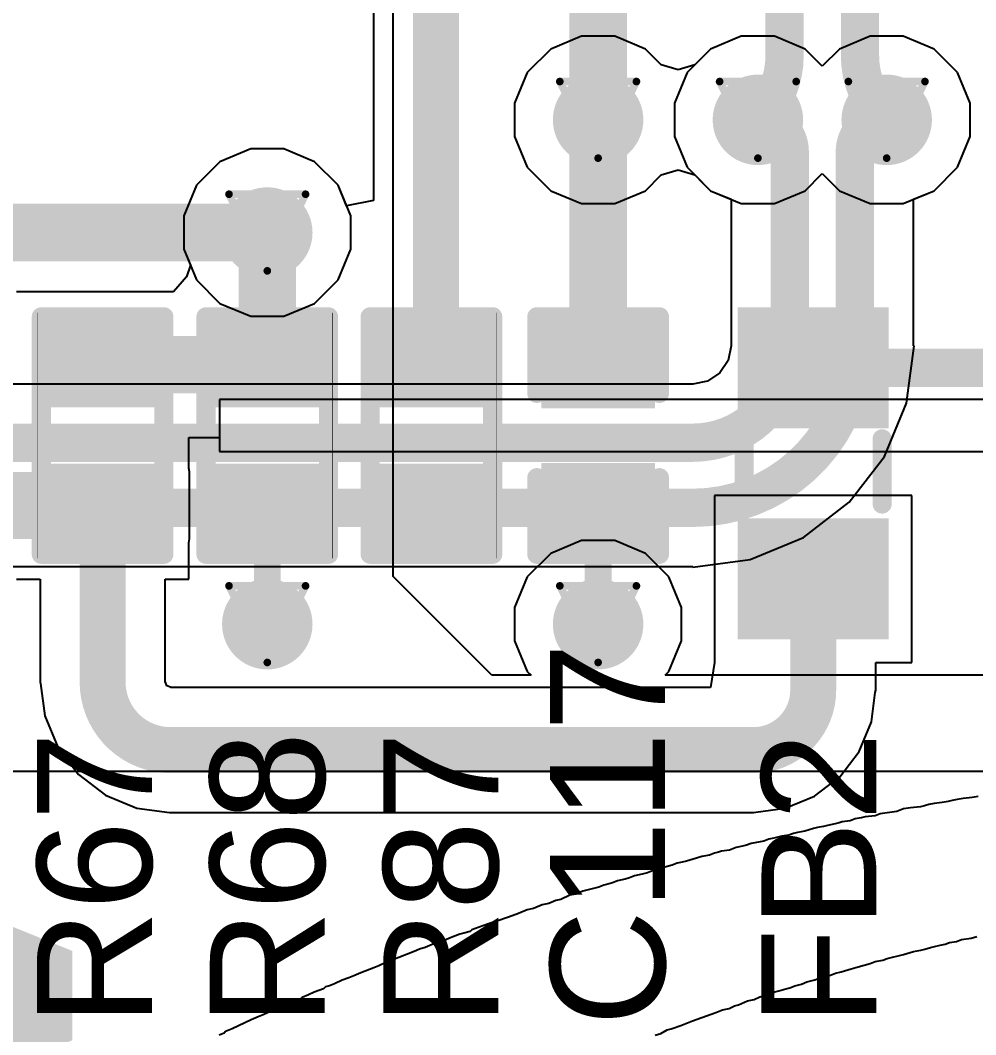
# Model space of a CAD drawing. Header units: inches. Extents: x 0 to 5359, y 0 to 5098.
# Drawn here: x 64.91 to 71.25, y 28.6 to 35.33 of the extents above; entities that cross this region are included whole.
import ezdxf

# ---------------------------------------------------------------- set-up
doc = ezdxf.new("R2010")
doc.units = ezdxf.units.IN
for name, color, linetype in [('Bottom Layer', 5, 'Continuous'), ('Bottom Overlay', 54, 'Continuous'), ('Drill Drawing', 1, 'Continuous'), ('Layer 1', 16, 'Continuous'), ('Layer 2', 76, 'Continuous'), ('Top Layer', 1, 'Continuous'), ('Top Overlay', 2, 'Continuous'), ('Top Paste', 8, 'Continuous'), ('Top Solder', 216, 'Continuous'), ('Via Holes', 16, 'Continuous')]:
    doc.layers.add(name, color=color, linetype=linetype)
doc.styles.add('Arial', font='', dxfattribs={"height": 0.2})
doc.styles.add('Arial Black_Bold', font='', dxfattribs={"height": 0.2})
doc.styles.get('Arial').set_extended_font_data('Arial')
doc.styles.get('Arial Black_Bold').set_extended_font_data('Arial Black', bold=True)

# ---------------------------------------------------------------- blocks, each defined once
blk = doc.blocks.new('R___0402_112')
at = {"layer": 'Top Layer'}
for points in [[(-0.6985, -0.3175), (-0.6985, 0.3175), (-0.2413, 0.3175), (-0.2413, -0.3175)], [(0.2413, -0.3175), (0.2413, 0.3175), (0.6985, 0.3175), (0.6985, -0.3175)]]:
    blk.add_hatch(color=1, dxfattribs=at).paths.add_polyline_path(points)
at = {"layer": 'Top Paste'}
for points in [[(-0.6985, -0.3175), (-0.6985, 0.3175), (-0.2413, 0.3175), (-0.2413, -0.3175)], [(0.2413, -0.3175), (0.2413, 0.3175), (0.6985, 0.3175), (0.6985, -0.3175)]]:
    blk.add_hatch(color=8, dxfattribs=at).paths.add_polyline_path(points)
at = {"layer": 'Top Solder'}
for points in [[(-0.7535, -0.3725), (-0.7535, 0.3725), (-0.1863, 0.3725), (-0.1863, -0.3725)], [(0.1863, -0.3725), (0.1863, 0.3725), (0.7535, 0.3725), (0.7535, -0.3725)]]:
    blk.add_hatch(color=216, dxfattribs=at).paths.add_polyline_path(points)
at = {"layer": 'Top Overlay'}
for points in [[(-0.7874, 0.4064, 0.127, 0.127, 0), (-0.7874, -0.4064, 0.127, 0.127, 0)], [(-0.7874, 0.4064, 0.127, 0.127, 0), (0.7874, 0.4064, 0.127, 0.127, 0)], [(0.7874, 0.4064, 0.127, 0.127, 0), (0.7874, -0.4064, 0.127, 0.127, 0)], [(0.7874, -0.4064, 0.127, 0.127, 0), (-0.7874, -0.4064, 0.127, 0.127, 0)], [(-0.8128, -0.4318, 0.00323, 0.00323, 0), (0.8128, -0.4318, 0.00323, 0.00323, 0)]]:
    blk.add_lwpolyline(points, format="xyseb", dxfattribs=at)
for points in [[(-0.8191, 0.4064, 0.0635, 0.0635, 1), (-0.7556, 0.4064, 0.0635, 0.0635, 1)], [(-0.8191, 0.4064, 0.0635, 0.0635, 1), (-0.7556, 0.4064, 0.0635, 0.0635, 1)], [(0.7556, 0.4064, 0.0635, 0.0635, 1), (0.8191, 0.4064, 0.0635, 0.0635, 1)], [(0.7556, 0.4064, 0.0635, 0.0635, 1), (0.8191, 0.4064, 0.0635, 0.0635, 1)], [(-0.8192, -0.4064, 0.0635, 0.0635, 1), (-0.7557, -0.4064, 0.0635, 0.0635, 1)], [(-0.8192, -0.4064, 0.0635, 0.0635, 1), (-0.7557, -0.4064, 0.0635, 0.0635, 1)], [(0.7557, -0.4064, 0.0635, 0.0635, 1), (0.8192, -0.4064, 0.0635, 0.0635, 1)], [(0.7557, -0.4064, 0.0635, 0.0635, 1), (0.8192, -0.4064, 0.0635, 0.0635, 1)], [(-0.8136, -0.4318, 0.00161, 0.00161, 1), (-0.812, -0.4318, 0.00161, 0.00161, 1)], [(0.812, -0.4318, 0.00161, 0.00161, 1), (0.8136, -0.4318, 0.00161, 0.00161, 1)]]:
    blk.add_lwpolyline(points, format="xyseb", close=True, dxfattribs=at)
blk = doc.blocks.new('R___0402_131')
at = {"layer": 'Top Layer'}
for points in [[(-0.6985, -0.3175), (-0.6985, 0.3175), (-0.2413, 0.3175), (-0.2413, -0.3175)], [(0.2413, -0.3175), (0.2413, 0.3175), (0.6985, 0.3175), (0.6985, -0.3175)]]:
    blk.add_hatch(color=1, dxfattribs=at).paths.add_polyline_path(points)
at = {"layer": 'Top Paste'}
for points in [[(-0.6985, -0.3175), (-0.6985, 0.3175), (-0.2413, 0.3175), (-0.2413, -0.3175)], [(0.2413, -0.3175), (0.2413, 0.3175), (0.6985, 0.3175), (0.6985, -0.3175)]]:
    blk.add_hatch(color=8, dxfattribs=at).paths.add_polyline_path(points)
at = {"layer": 'Top Solder'}
for points in [[(-0.7535, -0.3725), (-0.7535, 0.3725), (-0.1863, 0.3725), (-0.1863, -0.3725)], [(0.1863, -0.3725), (0.1863, 0.3725), (0.7535, 0.3725), (0.7535, -0.3725)]]:
    blk.add_hatch(color=216, dxfattribs=at).paths.add_polyline_path(points)
at = {"layer": 'Top Overlay'}
for points in [[(-0.7874, 0.4064, 0.127, 0.127, 0), (-0.7874, -0.4064, 0.127, 0.127, 0)], [(-0.7874, 0.4064, 0.127, 0.127, 0), (0.7874, 0.4064, 0.127, 0.127, 0)], [(0.7874, 0.4064, 0.127, 0.127, 0), (0.7874, -0.4064, 0.127, 0.127, 0)], [(-0.7874, -0.4064, 0.127, 0.127, 0), (0.7874, -0.4064, 0.127, 0.127, 0)], [(-0.8128, -0.4318, 0.00323, 0.00323, 0), (0.8128, -0.4318, 0.00323, 0.00323, 0)]]:
    blk.add_lwpolyline(points, format="xyseb", dxfattribs=at)
for points in [[(-0.8191, 0.4064, 0.0635, 0.0635, 1), (-0.7556, 0.4064, 0.0635, 0.0635, 1)], [(-0.8191, 0.4064, 0.0635, 0.0635, 1), (-0.7556, 0.4064, 0.0635, 0.0635, 1)], [(0.7556, 0.4064, 0.0635, 0.0635, 1), (0.8191, 0.4064, 0.0635, 0.0635, 1)], [(0.7556, 0.4064, 0.0635, 0.0635, 1), (0.8191, 0.4064, 0.0635, 0.0635, 1)], [(-0.8191, -0.4064, 0.0635, 0.0635, 1), (-0.7556, -0.4064, 0.0635, 0.0635, 1)], [(-0.8191, -0.4064, 0.0635, 0.0635, 1), (-0.7556, -0.4064, 0.0635, 0.0635, 1)], [(0.7557, -0.4064, 0.0635, 0.0635, 1), (0.8192, -0.4064, 0.0635, 0.0635, 1)], [(0.7557, -0.4064, 0.0635, 0.0635, 1), (0.8192, -0.4064, 0.0635, 0.0635, 1)], [(-0.8136, -0.4318, 0.00161, 0.00161, 1), (-0.812, -0.4318, 0.00161, 0.00161, 1)], [(0.812, -0.4318, 0.00161, 0.00161, 1), (0.8136, -0.4318, 0.00161, 0.00161, 1)]]:
    blk.add_lwpolyline(points, format="xyseb", close=True, dxfattribs=at)
blk = doc.blocks.new('R___0402_132')
at = {"layer": 'Top Layer'}
for points in [[(-0.6985, -0.3175), (-0.6985, 0.3175), (-0.2413, 0.3175), (-0.2413, -0.3175)], [(0.2413, -0.3175), (0.2413, 0.3175), (0.6985, 0.3175), (0.6985, -0.3175)]]:
    blk.add_hatch(color=1, dxfattribs=at).paths.add_polyline_path(points)
at = {"layer": 'Top Paste'}
for points in [[(-0.6985, -0.3175), (-0.6985, 0.3175), (-0.2413, 0.3175), (-0.2413, -0.3175)], [(0.2413, -0.3175), (0.2413, 0.3175), (0.6985, 0.3175), (0.6985, -0.3175)]]:
    blk.add_hatch(color=8, dxfattribs=at).paths.add_polyline_path(points)
at = {"layer": 'Top Solder'}
for points in [[(-0.7535, -0.3725), (-0.7535, 0.3725), (-0.1863, 0.3725), (-0.1863, -0.3725)], [(0.1863, -0.3725), (0.1863, 0.3725), (0.7535, 0.3725), (0.7535, -0.3725)]]:
    blk.add_hatch(color=216, dxfattribs=at).paths.add_polyline_path(points)
at = {"layer": 'Top Overlay'}
for points in [[(-0.7874, -0.4064, 0.127, 0.127, 0), (-0.7874, 0.4064, 0.127, 0.127, 0)], [(0.7874, 0.4064, 0.127, 0.127, 0), (-0.7874, 0.4064, 0.127, 0.127, 0)], [(0.7874, -0.4064, 0.127, 0.127, 0), (0.7874, 0.4064, 0.127, 0.127, 0)], [(0.7874, -0.4064, 0.127, 0.127, 0), (-0.7874, -0.4064, 0.127, 0.127, 0)], [(0.8128, -0.4318, 0.00323, 0.00323, 0), (-0.8128, -0.4318, 0.00323, 0.00323, 0)]]:
    blk.add_lwpolyline(points, format="xyseb", dxfattribs=at)
for points in [[(-0.8191, 0.4064, 0.0635, 0.0635, 1), (-0.7556, 0.4064, 0.0635, 0.0635, 1)], [(-0.8191, 0.4064, 0.0635, 0.0635, 1), (-0.7556, 0.4064, 0.0635, 0.0635, 1)], [(0.7556, 0.4064, 0.0635, 0.0635, 1), (0.8191, 0.4064, 0.0635, 0.0635, 1)], [(0.7556, 0.4064, 0.0635, 0.0635, 1), (0.8191, 0.4064, 0.0635, 0.0635, 1)], [(-0.8191, -0.4064, 0.0635, 0.0635, 1), (-0.7556, -0.4064, 0.0635, 0.0635, 1)], [(-0.8191, -0.4064, 0.0635, 0.0635, 1), (-0.7556, -0.4064, 0.0635, 0.0635, 1)], [(0.7556, -0.4064, 0.0635, 0.0635, 1), (0.8191, -0.4064, 0.0635, 0.0635, 1)], [(0.7556, -0.4064, 0.0635, 0.0635, 1), (0.8191, -0.4064, 0.0635, 0.0635, 1)], [(-0.8136, -0.4318, 0.00161, 0.00161, 1), (-0.812, -0.4318, 0.00161, 0.00161, 1)], [(0.812, -0.4318, 0.00161, 0.00161, 1), (0.8136, -0.4318, 0.00161, 0.00161, 1)]]:
    blk.add_lwpolyline(points, format="xyseb", close=True, dxfattribs=at)
blk = doc.blocks.new('IND_0603__1608_M_______230')
at = {"layer": 'Top Layer'}
for points in [[(-1, 0.4), (-0.4, 0.4), (-0.4, -0.4), (-1, -0.4)], [(0.4, 0.4), (1, 0.4), (1, -0.4), (0.4, -0.4)]]:
    blk.add_hatch(color=1, dxfattribs=at).paths.add_polyline_path(points)
at = {"layer": 'Top Paste'}
for points in [[(-1, 0.4), (-0.4, 0.4), (-0.4, -0.4), (-1, -0.4)], [(0.4, 0.4), (1, 0.4), (1, -0.4), (0.4, -0.4)]]:
    blk.add_hatch(color=8, dxfattribs=at).paths.add_polyline_path(points)
at = {"layer": 'Top Solder'}
for points in [[(-1.1016, 0.5016), (-0.2984, 0.5016), (-0.2984, -0.5016), (-1.1016, -0.5016)], [(0.2984, 0.5016), (1.1016, 0.5016), (1.1016, -0.5016), (0.2984, -0.5016)]]:
    blk.add_hatch(color=216, dxfattribs=at).paths.add_polyline_path(points)
at = {"layer": 'Top Overlay'}
for points in [[(0.2286, 0.4572, 0.127, 0.127, 0), (-0.2032, 0.4572, 0.127, 0.127, 0)], [(0.2286, -0.4572, 0.127, 0.127, 0), (-0.2032, -0.4572, 0.127, 0.127, 0)]]:
    blk.add_lwpolyline(points, format="xyseb", dxfattribs=at)
for points in [[(-0.235, 0.4572, 0.0635, 0.0635, 1), (-0.1715, 0.4572, 0.0635, 0.0635, 1)], [(0.1968, 0.4572, 0.0635, 0.0635, 1), (0.2603, 0.4572, 0.0635, 0.0635, 1)], [(-0.235, -0.4572, 0.0635, 0.0635, 1), (-0.1715, -0.4572, 0.0635, 0.0635, 1)], [(0.1968, -0.4572, 0.0635, 0.0635, 1), (0.2603, -0.4572, 0.0635, 0.0635, 1)]]:
    blk.add_lwpolyline(points, format="xyseb", close=True, dxfattribs=at)
blk = doc.blocks.new('C___0402_273')
at = {"layer": 'Top Layer'}
for points in [[(-0.6985, -0.3175), (-0.6985, 0.3175), (-0.2413, 0.3175), (-0.2413, -0.3175)], [(0.2413, -0.3175), (0.2413, 0.3175), (0.6985, 0.3175), (0.6985, -0.3175)]]:
    blk.add_hatch(color=1, dxfattribs=at).paths.add_polyline_path(points)
at = {"layer": 'Top Paste'}
for points in [[(-0.6985, -0.3175), (-0.6985, 0.3175), (-0.2413, 0.3175), (-0.2413, -0.3175)], [(0.2413, -0.3175), (0.2413, 0.3175), (0.6985, 0.3175), (0.6985, -0.3175)]]:
    blk.add_hatch(color=8, dxfattribs=at).paths.add_polyline_path(points)
at = {"layer": 'Top Solder'}
for points in [[(-0.7585, -0.3775), (-0.7585, 0.3775), (-0.1813, 0.3775), (-0.1813, -0.3775)], [(0.1813, -0.3775), (0.1813, 0.3775), (0.7585, 0.3775), (0.7585, -0.3775)]]:
    blk.add_hatch(color=216, dxfattribs=at).paths.add_polyline_path(points)
at = {"layer": 'Top Overlay'}
for points in [[(-0.7874, 0.4064, 0.127, 0.127, 0), (-0.2794, 0.4064, 0.127, 0.127, 0)], [(-0.7874, 0.4064, 0.127, 0.127, 0), (-0.7874, -0.4064, 0.127, 0.127, 0)], [(0.2794, 0.4064, 0.127, 0.127, 0), (0.7874, 0.4064, 0.127, 0.127, 0)], [(0.7874, 0.4064, 0.127, 0.127, 0), (0.7874, -0.4064, 0.127, 0.127, 0)], [(-0.2794, -0.4064, 0.127, 0.127, 0), (-0.7874, -0.4064, 0.127, 0.127, 0)], [(0.7874, -0.4064, 0.127, 0.127, 0), (0.2794, -0.4064, 0.127, 0.127, 0)]]:
    blk.add_lwpolyline(points, format="xyseb", dxfattribs=at)
for points in [[(-0.8192, 0.4064, 0.0635, 0.0635, 1), (-0.7557, 0.4064, 0.0635, 0.0635, 1)], [(-0.8192, 0.4064, 0.0635, 0.0635, 1), (-0.7557, 0.4064, 0.0635, 0.0635, 1)], [(-0.3112, 0.4064, 0.0635, 0.0635, 1), (-0.2477, 0.4064, 0.0635, 0.0635, 1)], [(0.2477, 0.4064, 0.0635, 0.0635, 1), (0.3111, 0.4064, 0.0635, 0.0635, 1)], [(0.7556, 0.4064, 0.0635, 0.0635, 1), (0.8191, 0.4064, 0.0635, 0.0635, 1)], [(0.7556, 0.4064, 0.0635, 0.0635, 1), (0.8191, 0.4064, 0.0635, 0.0635, 1)], [(-0.8192, -0.4064, 0.0635, 0.0635, 1), (-0.7557, -0.4064, 0.0635, 0.0635, 1)], [(-0.8192, -0.4064, 0.0635, 0.0635, 1), (-0.7557, -0.4064, 0.0635, 0.0635, 1)], [(-0.3112, -0.4064, 0.0635, 0.0635, 1), (-0.2477, -0.4064, 0.0635, 0.0635, 1)], [(0.2476, -0.4064, 0.0635, 0.0635, 1), (0.3111, -0.4064, 0.0635, 0.0635, 1)], [(0.7556, -0.4064, 0.0635, 0.0635, 1), (0.8191, -0.4064, 0.0635, 0.0635, 1)], [(0.7556, -0.4064, 0.0635, 0.0635, 1), (0.8191, -0.4064, 0.0635, 0.0635, 1)]]:
    blk.add_lwpolyline(points, format="xyseb", close=True, dxfattribs=at)

msp = doc.modelspace()

# ---------------------------------------------------------------- hatches: boundary and pattern name
at = {"layer": 'Bottom Layer'}
h = msp.add_hatch(color=5, dxfattribs=at)
edge = h.paths.add_edge_path()
edge.add_arc((68.7455, 34.671), 0.3, 0, 360)
h = msp.add_hatch(color=5, dxfattribs=at)
edge = h.paths.add_edge_path()
edge.add_arc((69.8051, 34.671), 0.3, 0, 360)
h = msp.add_hatch(color=5, dxfattribs=at)
edge = h.paths.add_edge_path()
edge.add_arc((70.6591, 34.671), 0.3, 0, 360)
h = msp.add_hatch(color=5, dxfattribs=at)
edge = h.paths.add_edge_path()
edge.add_arc((66.5515, 33.9237), 0.3, 0, 360)
h = msp.add_hatch(color=5, dxfattribs=at)
edge = h.paths.add_edge_path()
edge.add_arc((66.5515, 31.3268), 0.3, 0, 360)
h = msp.add_hatch(color=5, dxfattribs=at)
edge = h.paths.add_edge_path()
edge.add_arc((68.7455, 31.3268), 0.3, 0, 360)
at = {"layer": 'Layer 1'}
h = msp.add_hatch(color=16, dxfattribs=at)
edge = h.paths.add_edge_path()
edge.add_arc((68.7455, 34.671), 0.3, 0, 360)
h = msp.add_hatch(color=16, dxfattribs=at)
edge = h.paths.add_edge_path()
edge.add_arc((69.8051, 34.671), 0.3, 0, 360)
h = msp.add_hatch(color=16, dxfattribs=at)
edge = h.paths.add_edge_path()
edge.add_arc((70.6591, 34.671), 0.3, 0, 360)
h = msp.add_hatch(color=16, dxfattribs=at)
edge = h.paths.add_edge_path()
edge.add_arc((66.5515, 33.9237), 0.3, 0, 360)
h = msp.add_hatch(color=16, dxfattribs=at)
edge = h.paths.add_edge_path()
edge.add_arc((66.5515, 31.3268), 0.3, 0, 360)
h = msp.add_hatch(color=16, dxfattribs=at)
edge = h.paths.add_edge_path()
edge.add_arc((68.7455, 31.3268), 0.3, 0, 360)
at = {"layer": 'Layer 2'}
h = msp.add_hatch(color=76, dxfattribs=at)
edge = h.paths.add_edge_path()
edge.add_arc((68.7455, 34.671), 0.3, 0, 360)
h = msp.add_hatch(color=76, dxfattribs=at)
edge = h.paths.add_edge_path()
edge.add_arc((69.8051, 34.671), 0.3, 0, 360)
h = msp.add_hatch(color=76, dxfattribs=at)
edge = h.paths.add_edge_path()
edge.add_arc((70.6591, 34.671), 0.3, 0, 360)
h = msp.add_hatch(color=76, dxfattribs=at)
edge = h.paths.add_edge_path()
edge.add_arc((66.5515, 33.9237), 0.3, 0, 360)
h = msp.add_hatch(color=76, dxfattribs=at)
edge = h.paths.add_edge_path()
edge.add_arc((66.5515, 31.3268), 0.3, 0, 360)
h = msp.add_hatch(color=76, dxfattribs=at)
edge = h.paths.add_edge_path()
edge.add_arc((68.7455, 31.3268), 0.3, 0, 360)
at = {"layer": 'Top Layer'}
h = msp.add_hatch(color=1, dxfattribs=at)
edge = h.paths.add_edge_path()
edge.add_arc((68.7455, 34.671), 0.3, 0, 360)
h = msp.add_hatch(color=1, dxfattribs=at)
edge = h.paths.add_edge_path()
edge.add_arc((69.8051, 34.671), 0.3, 0, 360)
h = msp.add_hatch(color=1, dxfattribs=at)
edge = h.paths.add_edge_path()
edge.add_arc((70.6591, 34.671), 0.3, 0, 360)
h = msp.add_hatch(color=1, dxfattribs=at)
edge = h.paths.add_edge_path()
edge.add_arc((66.5515, 33.9237), 0.3, 0, 360)
msp.add_hatch(color=1, dxfattribs=at).paths.add_polyline_path([(61.5188, 31.8917), (65.777, 31.8917), (65.777, 32.3362), (61.5188, 32.3362)])
h = msp.add_hatch(color=1, dxfattribs=at)
edge = h.paths.add_edge_path()
edge.add_arc((66.5515, 31.3268), 0.3, 0, 360)
h = msp.add_hatch(color=1, dxfattribs=at)
edge = h.paths.add_edge_path()
edge.add_arc((68.7455, 31.3268), 0.3, 0, 360)
at = {"layer": 'Via Holes'}
h = msp.add_hatch(color=7, dxfattribs=at)
edge = h.paths.add_edge_path()
edge.add_arc((68.7455, 34.671), 0.15, 0, 360)
h = msp.add_hatch(color=7, dxfattribs=at)
edge = h.paths.add_edge_path()
edge.add_arc((69.8051, 34.671), 0.15, 0, 360)
h = msp.add_hatch(color=7, dxfattribs=at)
edge = h.paths.add_edge_path()
edge.add_arc((70.6591, 34.671), 0.15, 0, 360)
h = msp.add_hatch(color=7, dxfattribs=at)
edge = h.paths.add_edge_path()
edge.add_arc((66.5515, 33.9237), 0.15, 0, 360)
h = msp.add_hatch(color=7, dxfattribs=at)
edge = h.paths.add_edge_path()
edge.add_arc((66.5515, 31.3268), 0.15, 0, 360)
h = msp.add_hatch(color=7, dxfattribs=at)
edge = h.paths.add_edge_path()
edge.add_arc((68.7455, 31.3268), 0.15, 0, 360)

# ---------------------------------------------------------------- linework, layer by layer
at = {"layer": 'Bottom Layer'}
for p, q in [((68.6353, 35.225), (68.4317, 35.1407)), ((68.8557, 35.225), (68.6353, 35.225)), ((69.0593, 35.1407), (68.8557, 35.225)), ((69.6949, 35.225), (69.4913, 35.1407)), ((69.9153, 35.225), (69.6949, 35.225)), ((70.1189, 35.1407), (69.9153, 35.225)), ((70.5489, 35.225), (70.3453, 35.1407)), ((70.7693, 35.225), (70.5489, 35.225)), ((70.9729, 35.1407), (70.7693, 35.225)), ((68.4317, 35.1407), (68.2759, 34.9848)), ((69.1642, 35.0358), (69.0593, 35.1407)), ((69.4913, 35.1407), (69.3865, 35.0358)), ((70.2321, 35.0275), (70.1189, 35.1407)), ((70.3453, 35.1407), (70.2321, 35.0275)), ((71.1288, 34.9848), (70.9729, 35.1407)), ((68.2759, 34.9848), (68.1915, 34.7812)), ((69.2753, 35.0027), (69.1642, 35.0358)), ((69.3865, 35.0358), (69.2753, 35.0027)), ((71.2131, 34.7812), (71.1288, 34.9848)), ((68.1915, 34.7812), (68.1915, 34.5608)), ((71.2131, 34.5608), (71.2131, 34.7812)), ((68.1915, 34.5608), (68.2759, 34.3572)), ((71.1288, 34.3572), (71.2131, 34.5608)), ((66.4413, 34.4777), (66.2377, 34.3934)), ((66.6617, 34.4777), (66.4413, 34.4777)), ((66.8653, 34.3934), (66.6617, 34.4777)), ((66.2377, 34.3934), (66.0819, 34.2375)), ((67.0212, 34.2375), (66.8653, 34.3934)), ((68.2759, 34.3572), (68.4317, 34.2013)), ((69.0593, 34.2013), (69.1642, 34.3062)), ((69.1642, 34.3062), (69.2753, 34.3393)), ((69.2753, 34.3393), (69.3865, 34.3062)), ((69.3865, 34.3062), (69.4913, 34.2013)), ((70.9729, 34.2013), (71.1288, 34.3572)), ((66.0819, 34.2375), (65.9975, 34.0339)), ((67.1055, 34.0339), (67.0212, 34.2375)), ((68.4317, 34.2013), (68.6353, 34.117)), ((68.8557, 34.117), (69.0593, 34.2013)), ((69.4913, 34.2013), (69.6278, 34.1448)), ((70.8365, 34.1448), (70.9729, 34.2013)), ((68.6353, 34.117), (68.8557, 34.117)), ((69.6278, 34.1448), (69.6278, 33.1734)), ((70.8365, 33.1734), (70.8365, 34.1448)), ((65.9975, 34.0339), (65.9975, 33.8135)), ((67.1055, 33.8135), (67.1055, 34.0339)), ((65.9975, 33.8135), (66.0819, 33.6099)), ((67.0212, 33.6099), (67.1055, 33.8135)), ((66.0819, 33.6099), (66.2377, 33.454)), ((66.8653, 33.454), (67.0212, 33.6099)), ((66.2377, 33.454), (66.4413, 33.3697)), ((66.6617, 33.3697), (66.8653, 33.454)), ((66.4413, 33.3697), (66.6617, 33.3697)), ((69.6274, 33.1734), (69.608, 33.076)), ((69.6278, 33.1734), (69.6274, 33.1734)), ((70.7915, 32.7933), (70.8416, 33.1734)), ((70.8416, 33.1734), (70.8365, 33.1734)), ((69.608, 33.076), (69.5529, 32.9934)), ((69.5529, 32.9934), (69.4703, 32.9382)), ((69.3728, 32.9185), (61.3052, 32.9185)), ((69.4703, 32.9382), (69.3728, 32.9188)), ((69.3728, 32.9188), (69.3728, 32.9185)), ((70.6448, 32.439), (70.7915, 32.7933)), ((70.4114, 32.1348), (70.6448, 32.439)), ((70.1072, 31.9014), (70.4114, 32.1348)), ((69.753, 31.7547), (70.1072, 31.9014)), ((69.3728, 31.7046), (69.753, 31.7547)), ((61.3052, 31.7097), (69.3728, 31.7097)), ((69.3728, 31.7097), (69.3728, 31.7046))]:
    msp.add_line(p, q, dxfattribs=at)
for points in [[(69.8051, 34.671, 0.254, 0.254, -0.414214), (70.0162, 34.4599, 0.254, 0.254, 0)], [(70.448, 34.4599, 0.254, 0.254, -0.414214), (70.6591, 34.671, 0.254, 0.254, 0)], [(70.0162, 33.1734, 0.254, 0.254, 0), (70.0162, 34.4599, 0.254, 0.254, 0)], [(70.448, 33.1734, 0.254, 0.254, 0), (70.448, 34.4599, 0.254, 0.254, 0)], [(70.448, 33.1734, 0.254, 0.254, -0.414214), (69.3728, 32.0982, 0.254, 0.254, 0)], [(70.0162, 33.1734, 0.254, 0.254, -0.414214), (69.3728, 32.53, 0.254, 0.254, 0)], [(61.9397, 32.53, 0.254, 0.254, 0), (66.1566, 32.53, 0.254, 0.254, 0)], [(66.1566, 32.53, 0.254, 0.254, 0), (69.3728, 32.53, 0.254, 0.254, 0)], [(61.3052, 32.0982, 0.254, 0.254, 0), (69.3728, 32.0982, 0.254, 0.254, 0)]]:
    msp.add_lwpolyline(points, format="xyseb", dxfattribs=at)
for points in [[(69.7416, 34.671, 0.127, 0.127, 1), (69.8686, 34.671, 0.127, 0.127, 1)], [(70.5956, 34.671, 0.127, 0.127, 1), (70.7226, 34.671, 0.127, 0.127, 1)], [(69.9527, 34.4599, 0.127, 0.127, 1), (70.0797, 34.4599, 0.127, 0.127, 1)], [(69.9527, 34.4599, 0.127, 0.127, 1), (70.0797, 34.4599, 0.127, 0.127, 1)], [(70.3845, 34.4599, 0.127, 0.127, 1), (70.5115, 34.4599, 0.127, 0.127, 1)], [(70.3845, 34.4599, 0.127, 0.127, 1), (70.5115, 34.4599, 0.127, 0.127, 1)], [(69.9527, 33.1734, 0.127, 0.127, 1), (70.0797, 33.1734, 0.127, 0.127, 1)], [(69.9527, 33.1734, 0.127, 0.127, 1), (70.0797, 33.1734, 0.127, 0.127, 1)], [(70.3845, 33.1734, 0.127, 0.127, 1), (70.5115, 33.1734, 0.127, 0.127, 1)], [(70.3845, 33.1734, 0.127, 0.127, 1), (70.5115, 33.1734, 0.127, 0.127, 1)], [(66.0931, 32.53, 0.127, 0.127, 1), (66.2201, 32.53, 0.127, 0.127, 1)], [(66.0931, 32.53, 0.127, 0.127, 1), (66.2201, 32.53, 0.127, 0.127, 1)], [(69.3093, 32.53, 0.127, 0.127, 1), (69.4363, 32.53, 0.127, 0.127, 1)], [(69.3093, 32.53, 0.127, 0.127, 1), (69.4363, 32.53, 0.127, 0.127, 1)], [(69.3093, 32.0982, 0.127, 0.127, 1), (69.4363, 32.0982, 0.127, 0.127, 1)], [(69.3093, 32.0982, 0.127, 0.127, 1), (69.4363, 32.0982, 0.127, 0.127, 1)]]:
    msp.add_lwpolyline(points, format="xyseb", close=True, dxfattribs=at)
at = {"layer": 'Bottom Overlay'}
for p, q in [((70.9731, 30.1385), (70.9397, 30.1318)), ((71.0264, 30.1452), (70.9731, 30.1385)), ((71.0664, 30.1518), (71.0264, 30.1452)), ((71.093, 30.1585), (71.0664, 30.1518)), ((71.1263, 30.1652), (71.093, 30.1585)), ((71.1663, 30.1718), (71.1263, 30.1652)), ((71.2263, 30.1785), (71.1663, 30.1718)), ((71.2663, 30.1851), (71.2263, 30.1785)), ((70.6166, 30.0685), (70.5832, 30.0552)), ((70.7265, 30.0852), (70.6166, 30.0685)), ((70.7698, 30.1019), (70.7265, 30.0852)), ((70.8165, 30.1085), (70.7698, 30.1019)), ((70.8831, 30.1152), (70.8165, 30.1085)), ((70.9098, 30.1218), (70.8831, 30.1152)), ((70.9397, 30.1318), (70.9098, 30.1218)), ((70.3167, 30.0019), (70.2667, 29.9919)), ((70.3434, 30.0086), (70.3167, 30.0019)), ((70.3633, 30.0152), (70.3434, 30.0086)), ((70.4167, 30.0219), (70.3633, 30.0152)), ((70.45, 30.0352), (70.4167, 30.0219)), ((70.49, 30.0419), (70.45, 30.0352)), ((70.5166, 30.0485), (70.49, 30.0419)), ((70.5832, 30.0552), (70.5166, 30.0485)), ((70.0402, 29.9386), (70.0102, 29.9286)), ((70.0668, 29.9453), (70.0402, 29.9386)), ((70.1168, 29.9553), (70.0668, 29.9453)), ((70.1734, 29.9719), (70.1168, 29.9553)), ((70.2001, 29.9786), (70.1734, 29.9719)), ((70.2401, 29.9852), (70.2001, 29.9786)), ((70.2667, 29.9919), (70.2401, 29.9852)), ((69.7603, 29.872), (69.7303, 29.862)), ((69.8436, 29.8886), (69.7603, 29.872)), ((69.8769, 29.9019), (69.8436, 29.8886)), ((69.9102, 29.9086), (69.8769, 29.9019)), ((69.9635, 29.9219), (69.9102, 29.9086)), ((70.0102, 29.9286), (69.9635, 29.9219)), ((69.5171, 29.8087), (69.4838, 29.7953)), ((69.5437, 29.8153), (69.5171, 29.8087)), ((69.5637, 29.822), (69.5437, 29.8153)), ((69.617, 29.8286), (69.5637, 29.822)), ((69.6603, 29.8453), (69.617, 29.8286)), ((69.7037, 29.8553), (69.6603, 29.8453)), ((69.7303, 29.862), (69.7037, 29.8553)), ((69.2705, 29.742), (69.2372, 29.7287)), ((69.3038, 29.7487), (69.2705, 29.742)), ((69.3305, 29.7553), (69.3038, 29.7487)), ((69.3971, 29.7753), (69.3305, 29.7553)), ((69.4338, 29.7853), (69.3971, 29.7753)), ((69.4838, 29.7953), (69.4338, 29.7853)), ((69.0373, 29.6687), (68.9873, 29.6587)), ((69.0739, 29.6787), (69.0373, 29.6687)), ((69.1173, 29.6954), (69.0739, 29.6787)), ((69.1639, 29.7087), (69.1173, 29.6954)), ((69.2372, 29.7287), (69.1639, 29.7087)), ((68.8107, 29.6021), (68.7841, 29.5954)), ((68.8407, 29.6121), (68.8107, 29.6021)), ((68.874, 29.6254), (68.8407, 29.6121)), ((68.924, 29.6354), (68.874, 29.6254)), ((68.954, 29.6454), (68.924, 29.6354)), ((68.9873, 29.6587), (68.954, 29.6454)), ((68.5975, 29.5355), (68.5575, 29.5288)), ((68.6441, 29.5554), (68.5975, 29.5355)), ((68.7508, 29.5821), (68.6441, 29.5554)), ((68.7841, 29.5954), (68.7508, 29.5821)), ((68.3743, 29.4655), (68.3176, 29.4422)), ((68.4176, 29.4755), (68.3743, 29.4655)), ((68.4642, 29.4955), (68.4176, 29.4755)), ((68.4975, 29.5021), (68.4642, 29.4955)), ((68.5575, 29.5288), (68.4975, 29.5021)), ((68.2177, 29.4088), (68.1744, 29.3922)), ((68.2743, 29.4322), (68.2177, 29.4088)), ((68.3176, 29.4422), (68.2743, 29.4322)), ((68.0244, 29.3422), (67.9811, 29.3255)), ((68.0811, 29.3589), (68.0244, 29.3422)), ((68.1444, 29.3822), (68.0811, 29.3589)), ((68.1744, 29.3922), (68.1444, 29.3822)), ((67.8279, 29.2722), (67.7712, 29.2489)), ((67.8545, 29.2789), (67.8279, 29.2722)), ((67.8978, 29.2889), (67.8545, 29.2789)), ((67.9078, 29.2989), (67.8978, 29.2889)), ((67.9811, 29.3255), (67.9078, 29.2989)), ((67.6446, 29.2023), (67.598, 29.1823)), ((67.6779, 29.2156), (67.6446, 29.2023)), ((67.7246, 29.2289), (67.6779, 29.2156)), ((67.7712, 29.2489), (67.7246, 29.2289)), ((70.9764, 29.1889), (71.013, 29.1989)), ((71.013, 29.1989), (71.0464, 29.2056)), ((71.0464, 29.2056), (71.0763, 29.2156)), ((71.0763, 29.2156), (71.123, 29.2223)), ((71.123, 29.2223), (71.1563, 29.2356)), ((71.1563, 29.2356), (71.2196, 29.2456)), ((71.2196, 29.2456), (71.2563, 29.2556)), ((67.5247, 29.1556), (67.4247, 29.1156)), ((67.5613, 29.1723), (67.5247, 29.1556)), ((67.598, 29.1823), (67.5613, 29.1723)), ((70.6632, 29.109), (70.7698, 29.1356)), ((70.7698, 29.1356), (70.8365, 29.1556)), ((70.8365, 29.1556), (70.8864, 29.1656)), ((70.8864, 29.1656), (70.9131, 29.1723)), ((70.9131, 29.1723), (70.9497, 29.1823)), ((70.9497, 29.1823), (70.9764, 29.1889)), ((67.2914, 29.0623), (67.2581, 29.049)), ((67.3381, 29.0823), (67.2914, 29.0623)), ((67.4247, 29.1156), (67.3381, 29.0823)), ((70.47, 29.0557), (70.5499, 29.0757)), ((70.5499, 29.0757), (70.5832, 29.089)), ((70.5832, 29.089), (70.6332, 29.099)), ((70.6332, 29.099), (70.6632, 29.109)), ((67.1248, 28.9957), (67.0915, 28.9824)), ((67.1715, 29.0157), (67.1248, 28.9957)), ((67.2581, 29.049), (67.1715, 29.0157)), ((70.2167, 28.9824), (70.2601, 28.9924)), ((70.2601, 28.9924), (70.2867, 28.999)), ((70.2867, 28.999), (70.32, 29.0124)), ((70.32, 29.0124), (70.3567, 29.0224)), ((70.3567, 29.0224), (70.4233, 29.0423)), ((70.4233, 29.0423), (70.47, 29.0557)), ((66.9649, 28.9291), (66.9383, 28.9224)), ((66.9982, 28.9424), (66.9649, 28.9291)), ((67.0482, 28.9657), (66.9982, 28.9424)), ((67.0915, 28.9824), (67.0482, 28.9657)), ((70.0168, 28.9157), (70.0502, 28.9291)), ((70.0502, 28.9291), (70.0935, 28.9391)), ((70.0935, 28.9391), (70.1301, 28.9557)), ((70.1301, 28.9557), (70.1834, 28.969)), ((70.1834, 28.969), (70.2167, 28.9824)), ((66.825, 28.8691), (66.7817, 28.8524)), ((66.8616, 28.8858), (66.825, 28.8691)), ((66.9249, 28.9091), (66.8616, 28.8858)), ((66.9383, 28.9224), (66.9249, 28.9091)), ((69.8169, 28.8558), (69.8702, 28.8691)), ((69.8702, 28.8691), (69.9169, 28.8891)), ((69.9169, 28.8891), (69.9435, 28.8957)), ((69.9435, 28.8957), (69.9902, 28.9091)), ((69.9902, 28.9091), (70.0168, 28.9157)), ((66.6517, 28.7958), (66.5251, 28.7358)), ((66.7084, 28.8191), (66.6517, 28.7958)), ((66.7717, 28.8424), (66.7084, 28.8191)), ((66.7817, 28.8524), (66.7717, 28.8424)), ((69.6137, 28.7791), (69.6503, 28.7958)), ((69.6503, 28.7958), (69.677, 28.8025)), ((69.677, 28.8025), (69.737, 28.8291)), ((69.737, 28.8291), (69.7803, 28.8391)), ((69.7803, 28.8391), (69.8169, 28.8558)), ((66.4918, 28.7225), (66.4452, 28.7025)), ((66.5251, 28.7358), (66.4918, 28.7225)), ((69.4338, 28.7192), (69.4638, 28.7292)), ((69.4638, 28.7292), (69.5271, 28.7525)), ((69.5271, 28.7525), (69.5704, 28.7691)), ((69.5704, 28.7691), (69.6137, 28.7791)), ((66.4452, 28.7025), (66.3186, 28.6425)), ((69.2305, 28.6425), (69.2938, 28.6659)), ((69.2938, 28.6659), (69.3372, 28.6825)), ((69.3372, 28.6825), (69.3705, 28.6958)), ((69.3705, 28.6958), (69.4338, 28.7192)), ((66.2652, 28.6159), (66.2319, 28.6025)), ((66.2752, 28.6259), (66.2652, 28.6159)), ((66.3186, 28.6425), (66.2752, 28.6259)), ((69.1239, 28.6025), (69.1606, 28.6125)), ((69.1606, 28.6125), (69.2039, 28.6359)), ((69.2039, 28.6359), (69.2305, 28.6425))]:
    msp.add_line(p, q, dxfattribs=at)
at = {"layer": 'Drill Drawing'}
for points in [[(68.4915, 34.925, 0.0508, 0.0508, 0), (68.9995, 34.925, 0.0508, 0.0508, 0)], [(68.4915, 34.925, 0.0508, 0.0508, 0), (68.7455, 34.417, 0.0508, 0.0508, 0)], [(68.7455, 34.417, 0.0508, 0.0508, 0), (68.9995, 34.925, 0.0508, 0.0508, 0)], [(69.5511, 34.925, 0.0508, 0.0508, 0), (70.0591, 34.925, 0.0508, 0.0508, 0)], [(69.5511, 34.925, 0.0508, 0.0508, 0), (69.8051, 34.417, 0.0508, 0.0508, 0)], [(69.8051, 34.417, 0.0508, 0.0508, 0), (70.0591, 34.925, 0.0508, 0.0508, 0)], [(70.4051, 34.925, 0.0508, 0.0508, 0), (70.9131, 34.925, 0.0508, 0.0508, 0)], [(70.4051, 34.925, 0.0508, 0.0508, 0), (70.6591, 34.417, 0.0508, 0.0508, 0)], [(70.6591, 34.417, 0.0508, 0.0508, 0), (70.9131, 34.925, 0.0508, 0.0508, 0)], [(66.2975, 34.1777, 0.0508, 0.0508, 0), (66.8055, 34.1777, 0.0508, 0.0508, 0)], [(66.2975, 34.1777, 0.0508, 0.0508, 0), (66.5515, 33.6697, 0.0508, 0.0508, 0)], [(66.5515, 33.6697, 0.0508, 0.0508, 0), (66.8055, 34.1777, 0.0508, 0.0508, 0)], [(66.2975, 31.5808, 0.0508, 0.0508, 0), (66.8055, 31.5808, 0.0508, 0.0508, 0)], [(66.2975, 31.5808, 0.0508, 0.0508, 0), (66.5515, 31.0728, 0.0508, 0.0508, 0)], [(66.5515, 31.0728, 0.0508, 0.0508, 0), (66.8055, 31.5808, 0.0508, 0.0508, 0)], [(68.4915, 31.5808, 0.0508, 0.0508, 0), (68.9995, 31.5808, 0.0508, 0.0508, 0)], [(68.4915, 31.5808, 0.0508, 0.0508, 0), (68.7455, 31.0728, 0.0508, 0.0508, 0)], [(68.7455, 31.0728, 0.0508, 0.0508, 0), (68.9995, 31.5808, 0.0508, 0.0508, 0)]]:
    msp.add_lwpolyline(points, format="xyseb", dxfattribs=at)
for points in [[(68.4788, 34.925, 0.0254, 0.0254, 1), (68.5042, 34.925, 0.0254, 0.0254, 1)], [(68.4788, 34.925, 0.0254, 0.0254, 1), (68.5042, 34.925, 0.0254, 0.0254, 1)], [(68.9868, 34.925, 0.0254, 0.0254, 1), (69.0122, 34.925, 0.0254, 0.0254, 1)], [(68.9868, 34.925, 0.0254, 0.0254, 1), (69.0122, 34.925, 0.0254, 0.0254, 1)], [(69.5384, 34.925, 0.0254, 0.0254, 1), (69.5638, 34.925, 0.0254, 0.0254, 1)], [(69.5384, 34.925, 0.0254, 0.0254, 1), (69.5638, 34.925, 0.0254, 0.0254, 1)], [(70.0464, 34.925, 0.0254, 0.0254, 1), (70.0718, 34.925, 0.0254, 0.0254, 1)], [(70.0464, 34.925, 0.0254, 0.0254, 1), (70.0718, 34.925, 0.0254, 0.0254, 1)], [(70.3924, 34.925, 0.0254, 0.0254, 1), (70.4178, 34.925, 0.0254, 0.0254, 1)], [(70.3924, 34.925, 0.0254, 0.0254, 1), (70.4178, 34.925, 0.0254, 0.0254, 1)], [(70.9004, 34.925, 0.0254, 0.0254, 1), (70.9258, 34.925, 0.0254, 0.0254, 1)], [(70.9004, 34.925, 0.0254, 0.0254, 1), (70.9258, 34.925, 0.0254, 0.0254, 1)], [(68.7328, 34.417, 0.0254, 0.0254, 1), (68.7582, 34.417, 0.0254, 0.0254, 1)], [(68.7328, 34.417, 0.0254, 0.0254, 1), (68.7582, 34.417, 0.0254, 0.0254, 1)], [(69.7924, 34.417, 0.0254, 0.0254, 1), (69.8178, 34.417, 0.0254, 0.0254, 1)], [(69.7924, 34.417, 0.0254, 0.0254, 1), (69.8178, 34.417, 0.0254, 0.0254, 1)], [(70.6464, 34.417, 0.0254, 0.0254, 1), (70.6718, 34.417, 0.0254, 0.0254, 1)], [(70.6464, 34.417, 0.0254, 0.0254, 1), (70.6718, 34.417, 0.0254, 0.0254, 1)], [(66.2848, 34.1777, 0.0254, 0.0254, 1), (66.3102, 34.1777, 0.0254, 0.0254, 1)], [(66.2848, 34.1777, 0.0254, 0.0254, 1), (66.3102, 34.1777, 0.0254, 0.0254, 1)], [(66.7928, 34.1777, 0.0254, 0.0254, 1), (66.8182, 34.1777, 0.0254, 0.0254, 1)], [(66.7928, 34.1777, 0.0254, 0.0254, 1), (66.8182, 34.1777, 0.0254, 0.0254, 1)], [(66.5388, 33.6697, 0.0254, 0.0254, 1), (66.5642, 33.6697, 0.0254, 0.0254, 1)], [(66.5388, 33.6697, 0.0254, 0.0254, 1), (66.5642, 33.6697, 0.0254, 0.0254, 1)], [(66.2848, 31.5808, 0.0254, 0.0254, 1), (66.3102, 31.5808, 0.0254, 0.0254, 1)], [(66.2848, 31.5808, 0.0254, 0.0254, 1), (66.3102, 31.5808, 0.0254, 0.0254, 1)], [(66.7928, 31.5808, 0.0254, 0.0254, 1), (66.8182, 31.5808, 0.0254, 0.0254, 1)], [(66.7928, 31.5808, 0.0254, 0.0254, 1), (66.8182, 31.5808, 0.0254, 0.0254, 1)], [(68.4788, 31.5808, 0.0254, 0.0254, 1), (68.5042, 31.5808, 0.0254, 0.0254, 1)], [(68.4788, 31.5808, 0.0254, 0.0254, 1), (68.5042, 31.5808, 0.0254, 0.0254, 1)], [(68.9868, 31.5808, 0.0254, 0.0254, 1), (69.0122, 31.5808, 0.0254, 0.0254, 1)], [(68.9868, 31.5808, 0.0254, 0.0254, 1), (69.0122, 31.5808, 0.0254, 0.0254, 1)], [(66.5388, 31.0728, 0.0254, 0.0254, 1), (66.5642, 31.0728, 0.0254, 0.0254, 1)], [(66.5388, 31.0728, 0.0254, 0.0254, 1), (66.5642, 31.0728, 0.0254, 0.0254, 1)], [(68.7328, 31.0728, 0.0254, 0.0254, 1), (68.7582, 31.0728, 0.0254, 0.0254, 1)], [(68.7328, 31.0728, 0.0254, 0.0254, 1), (68.7582, 31.0728, 0.0254, 0.0254, 1)]]:
    msp.add_lwpolyline(points, format="xyseb", close=True, dxfattribs=at)
at = {"layer": 'Layer 1'}
for p, q in [((68.6353, 35.225), (68.4317, 35.1407)), ((68.8557, 35.225), (68.6353, 35.225)), ((69.0593, 35.1407), (68.8557, 35.225)), ((69.6949, 35.225), (69.4913, 35.1407)), ((69.9153, 35.225), (69.6949, 35.225)), ((70.1189, 35.1407), (69.9153, 35.225)), ((70.5489, 35.225), (70.3453, 35.1407)), ((70.7693, 35.225), (70.5489, 35.225)), ((70.9729, 35.1407), (70.7693, 35.225)), ((68.4317, 35.1407), (68.2759, 34.9848)), ((69.1642, 35.0358), (69.0593, 35.1407)), ((69.4913, 35.1407), (69.3865, 35.0358)), ((70.2321, 35.0275), (70.1189, 35.1407)), ((70.3453, 35.1407), (70.2321, 35.0275)), ((71.1288, 34.9848), (70.9729, 35.1407)), ((68.2759, 34.9848), (68.1915, 34.7812)), ((69.2753, 35.0027), (69.1642, 35.0358)), ((69.3865, 35.0358), (69.2753, 35.0027)), ((71.2131, 34.7812), (71.1288, 34.9848)), ((68.1915, 34.7812), (68.1915, 34.5608)), ((71.2131, 34.5608), (71.2131, 34.7812)), ((68.1915, 34.5608), (68.2759, 34.3572)), ((71.1288, 34.3572), (71.2131, 34.5608)), ((66.4413, 34.4777), (66.2377, 34.3934)), ((66.6617, 34.4777), (66.4413, 34.4777)), ((66.8653, 34.3934), (66.6617, 34.4777)), ((66.2377, 34.3934), (66.0819, 34.2375)), ((67.0212, 34.2375), (66.8653, 34.3934)), ((68.2759, 34.3572), (68.4317, 34.2013)), ((69.0593, 34.2013), (69.1642, 34.3062)), ((69.1642, 34.3062), (69.2753, 34.3393)), ((69.2753, 34.3393), (69.3865, 34.3062)), ((69.3865, 34.3062), (69.4913, 34.2013)), ((70.1189, 34.2013), (70.2321, 34.3145)), ((70.2321, 34.3145), (70.3453, 34.2013)), ((70.9729, 34.2013), (71.1288, 34.3572)), ((66.0819, 34.2375), (65.9975, 34.0339)), ((67.1055, 34.0339), (67.0212, 34.2375)), ((68.4317, 34.2013), (68.6353, 34.117)), ((68.8557, 34.117), (69.0593, 34.2013)), ((69.4913, 34.2013), (69.6949, 34.117)), ((69.9153, 34.117), (70.1189, 34.2013)), ((70.3453, 34.2013), (70.5489, 34.117)), ((70.7693, 34.117), (70.9729, 34.2013)), ((68.6353, 34.117), (68.8557, 34.117)), ((69.6949, 34.117), (69.9153, 34.117)), ((70.5489, 34.117), (70.7693, 34.117)), ((65.9975, 34.0339), (65.9975, 33.8135)), ((67.1055, 33.8135), (67.1055, 34.0339)), ((65.9975, 33.8135), (66.0819, 33.6099)), ((67.0212, 33.6099), (67.1055, 33.8135)), ((66.0819, 33.6099), (66.2377, 33.454)), ((66.8653, 33.454), (67.0212, 33.6099)), ((66.2377, 33.454), (66.4413, 33.3697)), ((66.6617, 33.3697), (66.8653, 33.454)), ((66.4413, 33.3697), (66.6617, 33.3697))]:
    msp.add_line(p, q, dxfattribs=at)
at = {"layer": 'Layer 2'}
for p, q in [((67.3862, 31.642), (67.3862, 35.7652)), ((69.6949, 35.225), (69.4913, 35.1407)), ((69.9153, 35.225), (69.6949, 35.225)), ((70.1189, 35.1407), (69.9153, 35.225)), ((70.5489, 35.225), (70.3453, 35.1407)), ((70.7693, 35.225), (70.5489, 35.225)), ((70.9729, 35.1407), (70.7693, 35.225)), ((69.4913, 35.1407), (69.3355, 34.9848)), ((70.2321, 35.0275), (70.1189, 35.1407)), ((70.3453, 35.1407), (70.2321, 35.0275)), ((71.1288, 34.9848), (70.9729, 35.1407)), ((69.3355, 34.9848), (69.2511, 34.7812)), ((71.2131, 34.7812), (71.1288, 34.9848)), ((69.2511, 34.7812), (69.2511, 34.5608)), ((71.2131, 34.5608), (71.2131, 34.7812)), ((69.2511, 34.5608), (69.3355, 34.3572)), ((71.1288, 34.3572), (71.2131, 34.5608)), ((69.3355, 34.3572), (69.4913, 34.2013)), ((70.1189, 34.2013), (70.2321, 34.3145)), ((70.2321, 34.3145), (70.3453, 34.2013)), ((70.9729, 34.2013), (71.1288, 34.3572)), ((69.4913, 34.2013), (69.6949, 34.117)), ((69.9153, 34.117), (70.1189, 34.2013)), ((70.3453, 34.2013), (70.5489, 34.117)), ((70.7693, 34.117), (70.9729, 34.2013)), ((69.6949, 34.117), (69.9153, 34.117)), ((70.5489, 34.117), (70.7693, 34.117)), ((68.6353, 31.8808), (68.4317, 31.7965)), ((68.8557, 31.8808), (68.6353, 31.8808)), ((69.0593, 31.7965), (68.8557, 31.8808)), ((68.4317, 31.7965), (68.2759, 31.6407)), ((69.2152, 31.6407), (69.0593, 31.7965)), ((68.0402, 30.988), (67.3862, 31.642)), ((68.2759, 31.6407), (68.1915, 31.437)), ((69.2995, 31.437), (69.2152, 31.6407)), ((68.1915, 31.437), (68.1915, 31.2166)), ((69.2995, 31.2166), (69.2995, 31.437)), ((68.1915, 31.2166), (68.2759, 31.013)), ((69.2152, 31.013), (69.2995, 31.2166)), ((68.2759, 31.013), (68.3009, 30.988)), ((69.1902, 30.988), (69.2152, 31.013)), ((68.3009, 30.988), (68.0402, 30.988)), ((81.788, 30.988), (69.1902, 30.988)), ((51.943, 30.353), (82.55, 30.353))]:
    msp.add_line(p, q, dxfattribs=at)
msp.add_lwpolyline([(60.7886, 33.9237, 0.381, 0.381, 0), (66.5515, 33.9237, 0.381, 0.381, 0)], format="xyseb", dxfattribs=at)
msp.add_lwpolyline([(66.4563, 33.9237, 0.1905, 0.1905, 1), (66.6468, 33.9237, 0.1905, 0.1905, 1)], format="xyseb", close=True, dxfattribs=at)
at = {"layer": 'Top Layer'}
for p, q in [((67.2552, 37.5127), (67.2552, 34.1371)), ((66.4413, 34.4777), (66.2377, 34.3934)), ((66.6617, 34.4777), (66.4413, 34.4777)), ((66.8653, 34.3934), (66.6617, 34.4777)), ((66.2377, 34.3934), (66.0819, 34.2375)), ((67.0212, 34.2375), (66.8653, 34.3934)), ((66.0819, 34.2375), (65.9975, 34.0339)), ((67.0774, 34.1017), (67.0212, 34.2375)), ((67.2552, 34.1371), (67.0774, 34.1017)), ((65.9975, 34.0339), (65.9975, 33.8135)), ((65.9975, 33.8135), (66.0413, 33.7078)), ((66.0413, 33.7078), (66.0147, 33.6308)), ((66.0147, 33.6308), (65.9294, 33.53)), ((65.9294, 33.53), (64.888, 33.53)), ((66.234, 32.8168), (66.234, 32.4728)), ((76.6849, 32.8168), (66.234, 32.8168)), ((66.031, 32.3612), (66.031, 32.5648)), ((66.031, 32.5648), (66.234, 32.5648)), ((66.234, 32.5648), (66.234, 32.4728)), ((66.234, 32.4728), (76.6849, 32.4728)), ((66.234, 32.4728), (76.6849, 32.4728)), ((66.036, 32.3362), (66.031, 32.3612)), ((66.036, 31.8917), (66.036, 32.3362)), ((70.8257, 32.1808), (69.5177, 32.1808)), ((69.5177, 32.1808), (69.5177, 31.0728)), ((70.8257, 31.0728), (70.8257, 32.1808)), ((66.031, 31.8667), (66.036, 31.8917)), ((66.031, 31.625), (66.031, 31.8667)), ((64.888, 31.625), (65.0451, 31.625)), ((65.0451, 31.625), (65.0451, 30.9427)), ((65.8738, 30.9427), (65.8738, 31.625)), ((65.8738, 31.625), (66.031, 31.625)), ((69.5177, 31.0728), (69.4915, 30.9059)), ((69.5177, 31.0728), (69.5177, 31.0728)), ((70.5861, 30.8881), (70.5861, 31.0728)), ((70.5861, 31.0728), (70.8257, 31.0728)), ((65.0451, 30.9427), (65.0468, 30.9343)), ((65.8759, 30.9427), (65.8738, 30.9427)), ((65.8861, 30.9182), (65.8759, 30.9427)), ((65.0468, 30.9343), (65.0752, 30.7188)), ((65.9106, 30.908), (65.8861, 30.9182)), ((65.9106, 30.9059), (65.9106, 30.908)), ((69.4915, 30.9059), (65.9106, 30.9059)), ((70.583, 30.8727), (70.5861, 30.8881)), ((70.5575, 30.6785), (70.583, 30.8727)), ((65.0752, 30.7188), (65.1616, 30.5102)), ((70.4766, 30.4831), (70.5575, 30.6785)), ((65.1616, 30.5102), (65.299, 30.3311)), ((70.3479, 30.3154), (70.4766, 30.4831)), ((65.299, 30.3311), (65.4781, 30.1936)), ((70.1801, 30.1867), (70.3479, 30.3154)), ((65.4781, 30.1936), (65.6868, 30.1072)), ((69.9848, 30.1058), (70.1801, 30.1867)), ((65.6868, 30.1072), (65.9022, 30.0788)), ((65.9022, 30.0788), (65.9106, 30.0772)), ((65.9106, 30.0772), (69.7752, 30.0772)), ((69.7752, 30.0772), (69.7906, 30.0802)), ((69.7906, 30.0802), (69.9848, 30.1058))]:
    msp.add_line(p, q, dxfattribs=at)
for points in [[(67.6696, 33.0769, 0.3048, 0.3048, 0), (67.6696, 37.8556, 0.3048, 0.3048, 0)], [(69.9821, 35.0983, 0.254, 0.254, 0), (69.9821, 36.4167, 0.254, 0.254, 0)], [(70.4821, 35.0983, 0.254, 0.254, 0), (70.4821, 36.4167, 0.254, 0.254, 0)], [(68.7455, 34.671, 0.381, 0.381, 0), (68.7455, 36.0289, 0.381, 0.381, 0)], [(69.9821, 35.0983, 0.254, 0.254, -0.198912), (69.8051, 34.671, 0.254, 0.254, 0)], [(70.6591, 34.671, 0.254, 0.254, -0.198912), (70.4821, 35.0983, 0.254, 0.254, 0)], [(68.7455, 33.0474, 0.381, 0.381, 0), (68.7455, 34.671, 0.381, 0.381, 0)], [(66.5515, 33.0474, 0.381, 0.381, 0), (66.5515, 33.9237, 0.381, 0.381, 0)], [(65.4595, 33.0474, 0.381, 0.381, 0), (66.5515, 33.0474, 0.381, 0.381, 0)], [(66.5515, 33.0474, 0.381, 0.381, 0), (66.5515, 33.0474, 0.381, 0.381, 0)], [(67.6402, 33.0475, 0.1778, 0.1778, 0), (67.6696, 33.0769, 0.1778, 0.1778, 0)], [(70.1717, 33.0268, 0.254, 0.254, 0), (71.5835, 33.0268, 0.254, 0.254, 0)], [(65.4595, 30.9427, 0.3048, 0.3048, 0), (65.4595, 32.1076, 0.3048, 0.3048, 0)], [(66.5515, 31.3268, 0.1778, 0.1778, 0), (66.5515, 32.1076, 0.1778, 0.1778, 0)], [(66.5515, 32.1076, 0.1778, 0.1778, 0), (67.6402, 32.1076, 0.1778, 0.1778, 0)], [(67.6402, 32.1076, 0.1778, 0.1778, 0), (68.7455, 32.1076, 0.1778, 0.1778, 0)], [(68.7455, 31.3268, 0.1778, 0.1778, 0), (68.7455, 32.1076, 0.1778, 0.1778, 0)], [(70.1717, 30.8881, 0.3048, 0.3048, 0), (70.1717, 31.6268, 0.3048, 0.3048, 0)], [(65.9106, 30.4915, 0.3048, 0.3048, -0.414214), (65.4595, 30.9427, 0.3048, 0.3048, 0)], [(70.1717, 30.8881, 0.3048, 0.3048, -0.414214), (69.7752, 30.4915, 0.3048, 0.3048, 0)], [(65.9106, 30.4915, 0.3048, 0.3048, 0), (69.7752, 30.4915, 0.3048, 0.3048, 0)]]:
    msp.add_lwpolyline(points, format="xyseb", dxfattribs=at)
for points in [[(69.9186, 35.0983, 0.127, 0.127, 1), (70.0456, 35.0983, 0.127, 0.127, 1)], [(69.9186, 35.0983, 0.127, 0.127, 1), (70.0456, 35.0983, 0.127, 0.127, 1)], [(70.4186, 35.0983, 0.127, 0.127, 1), (70.5456, 35.0983, 0.127, 0.127, 1)], [(70.4186, 35.0983, 0.127, 0.127, 1), (70.5456, 35.0983, 0.127, 0.127, 1)], [(68.6503, 34.671, 0.1905, 0.1905, 1), (68.8408, 34.671, 0.1905, 0.1905, 1)], [(68.6503, 34.671, 0.1905, 0.1905, 1), (68.8408, 34.671, 0.1905, 0.1905, 1)], [(69.7416, 34.671, 0.127, 0.127, 1), (69.8686, 34.671, 0.127, 0.127, 1)], [(70.5956, 34.671, 0.127, 0.127, 1), (70.7226, 34.671, 0.127, 0.127, 1)], [(66.4563, 33.9237, 0.1905, 0.1905, 1), (66.6468, 33.9237, 0.1905, 0.1905, 1)], [(65.3642, 33.0474, 0.1905, 0.1905, 1), (65.5547, 33.0474, 0.1905, 0.1905, 1)], [(66.4563, 33.0474, 0.1905, 0.1905, 1), (66.6468, 33.0474, 0.1905, 0.1905, 1)], [(66.4563, 33.0474, 0.1905, 0.1905, 1), (66.6468, 33.0474, 0.1905, 0.1905, 1)], [(66.4563, 33.0474, 0.1905, 0.1905, 1), (66.6468, 33.0474, 0.1905, 0.1905, 1)], [(66.4563, 33.0474, 0.1905, 0.1905, 1), (66.6468, 33.0474, 0.1905, 0.1905, 1)], [(67.5934, 33.0769, 0.1524, 0.1524, 1), (67.7458, 33.0769, 0.1524, 0.1524, 1)], [(68.6503, 33.0474, 0.1905, 0.1905, 1), (68.8408, 33.0474, 0.1905, 0.1905, 1)], [(67.6251, 33.0769, 0.0889, 0.0889, 1), (67.714, 33.0769, 0.0889, 0.0889, 1)], [(67.5957, 33.0475, 0.0889, 0.0889, 1), (67.6847, 33.0475, 0.0889, 0.0889, 1)], [(70.1082, 33.0268, 0.127, 0.127, 1), (70.2352, 33.0268, 0.127, 0.127, 1)], [(65.3833, 32.1076, 0.1524, 0.1524, 1), (65.5357, 32.1076, 0.1524, 0.1524, 1)], [(66.5071, 32.1076, 0.0889, 0.0889, 1), (66.596, 32.1076, 0.0889, 0.0889, 1)], [(66.5071, 32.1076, 0.0889, 0.0889, 1), (66.596, 32.1076, 0.0889, 0.0889, 1)], [(67.5957, 32.1076, 0.0889, 0.0889, 1), (67.6847, 32.1076, 0.0889, 0.0889, 1)], [(67.5957, 32.1076, 0.0889, 0.0889, 1), (67.6847, 32.1076, 0.0889, 0.0889, 1)], [(68.7011, 32.1076, 0.0889, 0.0889, 1), (68.79, 32.1076, 0.0889, 0.0889, 1)], [(68.7011, 32.1076, 0.0889, 0.0889, 1), (68.79, 32.1076, 0.0889, 0.0889, 1)], [(70.0955, 31.6268, 0.1524, 0.1524, 1), (70.2479, 31.6268, 0.1524, 0.1524, 1)], [(66.5071, 31.3268, 0.0889, 0.0889, 1), (66.596, 31.3268, 0.0889, 0.0889, 1)], [(68.7011, 31.3268, 0.0889, 0.0889, 1), (68.79, 31.3268, 0.0889, 0.0889, 1)], [(65.3833, 30.9427, 0.1524, 0.1524, 1), (65.5357, 30.9427, 0.1524, 0.1524, 1)], [(65.3833, 30.9427, 0.1524, 0.1524, 1), (65.5357, 30.9427, 0.1524, 0.1524, 1)], [(70.0955, 30.8881, 0.1524, 0.1524, 1), (70.2479, 30.8881, 0.1524, 0.1524, 1)], [(70.0955, 30.8881, 0.1524, 0.1524, 1), (70.2479, 30.8881, 0.1524, 0.1524, 1)], [(65.8344, 30.4915, 0.1524, 0.1524, 1), (65.9868, 30.4915, 0.1524, 0.1524, 1)], [(65.8344, 30.4915, 0.1524, 0.1524, 1), (65.9868, 30.4915, 0.1524, 0.1524, 1)], [(69.699, 30.4915, 0.1524, 0.1524, 1), (69.8514, 30.4915, 0.1524, 0.1524, 1)], [(69.699, 30.4915, 0.1524, 0.1524, 1), (69.8514, 30.4915, 0.1524, 0.1524, 1)]]:
    msp.add_lwpolyline(points, format="xyseb", close=True, dxfattribs=at)

# ---------------------------------------------------------------- block references
for name, p, rotation in [('R___0402_132', (65.4595, 32.5775), 270), ('R___0402_131', (66.5515, 32.5775), 90), ('R___0402_112', (67.6402, 32.5776), 90), ('C___0402_273', (68.7455, 32.5776), 90), ('IND_0603__1608_M_______230', (70.1717, 32.3269), 90)]:
    msp.add_blockref(name, p, dxfattribs=dict(rotation=rotation))

# ---------------------------------------------------------------- texts
at = {"layer": 'Top Overlay'}
for s, height, style, p in [('C117', 0.762, 'Arial', (69.1892, 28.6611)), ('R67', 0.762, 'Arial', (65.7859, 28.6611)), ('R68', 0.762, 'Arial', (66.9324, 28.6611)), ('R87', 0.762, 'Arial', (68.0827, 28.6611)), ('FB2', 0.762, 'Arial', (70.5906, 28.6611)), ('PREV', 2.54, 'Arial Black_Bold', (65.2587, 19.1561))]:
    msp.add_text(s, height=height, rotation=90, dxfattribs=dict(at, style=style)).set_placement(p)

doc.saveas('drawing.dxf')
